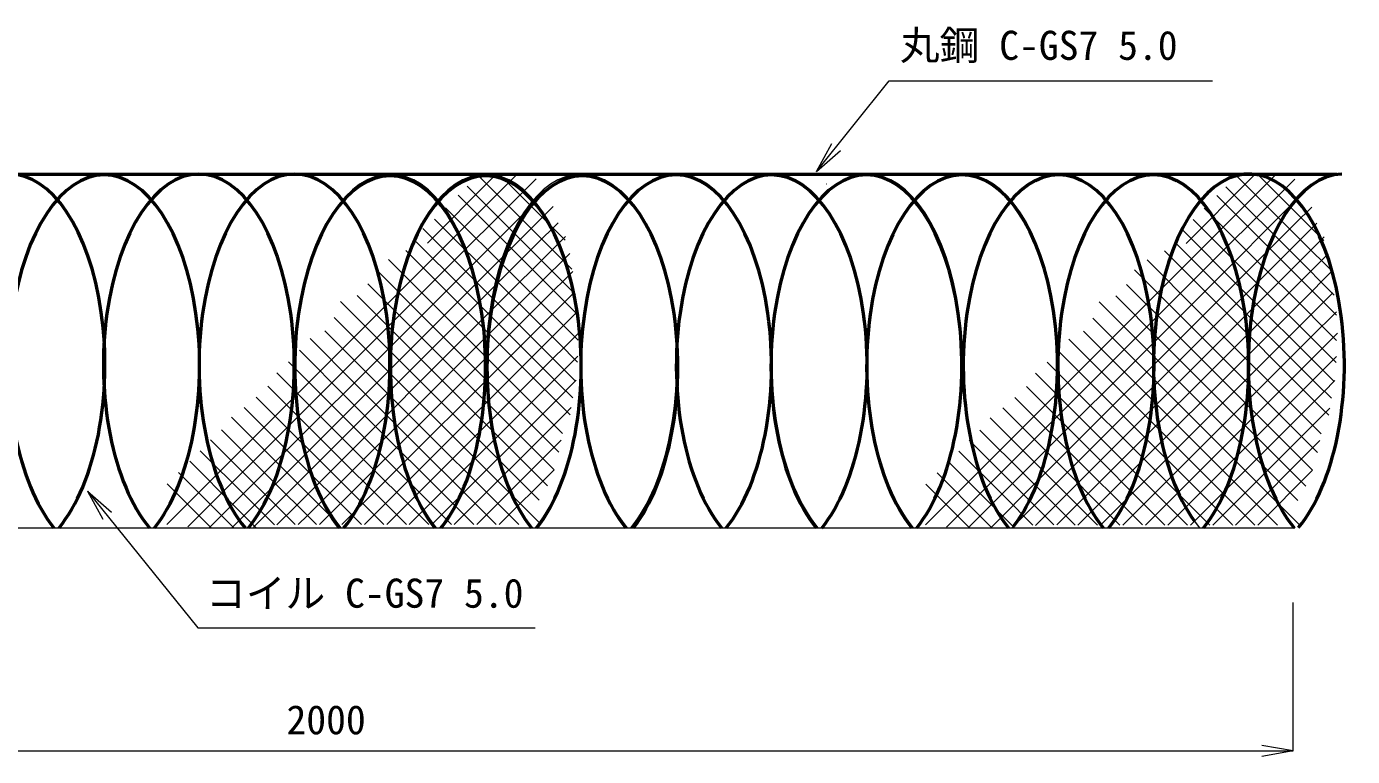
# Model space of a CAD drawing. Units: millimetres, scale not verified. Extents: x -720 to 720, y -505 to 505.
# Drawn here: x -275.2 to 141.8, y -119.7 to 109.9 of the extents above; entities that cross this region are included whole.
import ezdxf
from ezdxf.enums import TextEntityAlignment as Align

# ---------------------------------------------------------------- set-up
doc = ezdxf.new("R2010")
doc.units = ezdxf.units.MM
doc.header["$LTSCALE"] = 5
doc.layers.add('0-0', color=7, linetype='Continuous', lineweight=18)
doc.styles.add('ＭＳ ゴシック', font='')
doc.styles.get('ＭＳ ゴシック').set_extended_font_data('MS Gothic')

msp = doc.modelspace()

# ---------------------------------------------------------------- linework, layer by layer
at = {"layer": '0-0'}
for p, q in [((52.297, 92.852), (97.732, 92.852)), ((-26.75, 64.281), (-21.954, 73.056)), ((-26.75, 64.281), (-19.242, 70.886)), ((-493.693, 63.44), (136.949, 63.44)), ((-111.609, 41.466), (-133.207, 63.065)), ((-128.821, 62.087), (-127.654, 63.253)), ((-108.073, 45.002), (-126.523, 63.451)), ((-125.546, 58.812), (-121.072, 63.285)), ((126.928, 41.342), (105.33, 62.94)), ((109.716, 61.962), (110.883, 63.129)), ((130.464, 44.877), (112.014, 63.327)), ((112.991, 58.687), (117.465, 63.161)), ((-149.116, 41.791), (-128.821, 62.087)), ((-145.841, 38.516), (-125.546, 58.812)), ((-115.023, 38.052), (-136.621, 59.651)), ((-121.856, 55.122), (-114.938, 62.04)), ((-23.674, 60.261), (-23.683, 60.27)), ((89.421, 41.667), (109.716, 61.962)), ((92.696, 38.392), (112.991, 58.687)), ((123.514, 37.928), (101.916, 59.526)), ((116.681, 54.997), (123.599, 61.915)), ((-142.151, 34.826), (-121.856, 55.122)), ((-117.848, 35.227), (-139.447, 56.825)), ((-118.32, 51.586), (-111.905, 58.001)), ((96.386, 34.702), (116.681, 54.997)), ((120.689, 35.102), (99.09, 56.701)), ((120.217, 51.462), (126.632, 57.876)), ((-121.784, 31.291), (-143.383, 52.889)), ((-138.615, 31.291), (-118.32, 51.586)), ((-114.785, 48.05), (-109.592, 53.243)), ((116.753, 31.166), (95.154, 52.765)), ((99.922, 31.166), (120.217, 51.462)), ((123.752, 47.926), (128.945, 53.119)), ((-131.955, 27.755), (-150.589, 46.389)), ((-125.32, 27.755), (-146.918, 49.354)), ((-135.08, 27.755), (-114.785, 48.05)), ((-114.91, 41.29), (-108, 48.2)), ((106.582, 27.631), (87.948, 46.265)), ((113.217, 27.631), (91.619, 49.229)), ((103.457, 27.631), (123.752, 47.926)), ((123.627, 41.166), (130.537, 48.076)), ((-138.188, 27.755), (-152.646, 42.214)), ((-114.7, 34.865), (-105.689, 43.876)), ((-108.073, 45.002), (-105.798, 42.726)), ((100.35, 27.631), (85.891, 42.089)), ((123.837, 34.741), (132.848, 43.752)), ((130.464, 44.877), (132.739, 42.602)), ((-145.841, 38.516), (-231.083, -46.726)), ((-142.92, 26.456), (-155.897, 39.433)), ((-128.445, 27.755), (-114.91, 41.29)), ((-115.023, 38.052), (-102.539, 25.568)), ((-114.154, 28.777), (-104.384, 38.546)), ((-111.609, 41.466), (-103.726, 33.583)), ((92.696, 38.392), (7.454, -46.85)), ((95.617, 26.332), (82.64, 39.309)), ((110.092, 27.631), (123.627, 41.166)), ((123.514, 37.928), (135.998, 25.444)), ((124.383, 28.652), (134.153, 38.422)), ((126.928, 41.342), (134.811, 33.459)), ((-142.151, 34.826), (-223.626, -46.649)), ((-150.414, 18.593), (-165.342, 33.521)), ((-145.57, 20.82), (-161.335, 36.585)), ((-121.81, 27.755), (-114.7, 34.865)), ((-117.848, 35.227), (-101.842, 19.22)), ((96.386, 34.702), (14.911, -46.773)), ((88.123, 18.469), (73.196, 33.396)), ((92.967, 20.696), (77.202, 36.461)), ((116.727, 27.631), (123.837, 34.741)), ((120.689, 35.102), (136.695, 19.096)), ((-138.615, 31.291), (-216.559, -46.653)), ((-121.784, 31.291), (-116.712, 26.218)), ((-112.097, 24.199), (-103.439, 32.856)), ((99.922, 31.166), (21.978, -46.777)), ((116.753, 31.166), (121.825, 26.094)), ((126.44, 24.074), (135.098, 32.732)), ((-196.826, -33.99), (-135.08, 27.755)), ((-193.508, -37.308), (-128.445, 27.755)), ((-190.191, -40.625), (-121.81, 27.755)), ((-186.873, -43.943), (-115.414, 27.516)), ((-157.518, 11.555), (-171.235, 25.272)), ((-154.399, 15.507), (-167.818, 28.925)), ((-144.21, 27.746), (-144.219, 27.755)), ((-105.961, -10.503), (-142.92, 26.456)), ((-105.686, -4.746), (-138.188, 27.755)), ((-106.105, 1.906), (-131.955, 27.755)), ((-107.838, 10.274), (-125.32, 27.755)), ((-116.712, 26.218), (-101.752, 11.258)), ((-115.414, 27.516), (-114.154, 28.777)), ((-110.54, 18.684), (-102.995, 26.229)), ((41.711, -34.115), (103.457, 27.631)), ((45.029, -37.432), (110.092, 27.631)), ((48.346, -40.75), (116.727, 27.631)), ((51.664, -44.067), (123.123, 27.392)), ((81.019, 11.43), (67.302, 25.148)), ((84.138, 15.383), (70.72, 28.801)), ((94.327, 27.622), (94.318, 27.631)), ((132.576, -10.627), (95.617, 26.332)), ((132.851, -4.87), (100.35, 27.631)), ((132.432, 1.782), (106.582, 27.631)), ((130.699, 10.149), (113.217, 27.631)), ((121.825, 26.094), (136.785, 11.134)), ((123.123, 27.392), (124.383, 28.652)), ((127.997, 18.56), (135.542, 26.105)), ((-183.091, -46.795), (-112.097, 24.199)), ((-158.545, 5.511), (-176.419, 23.385)), ((-106.669, -18.08), (-147.247, 22.497)), ((55.446, -46.92), (126.44, 24.074)), ((79.992, 5.387), (62.118, 23.26)), ((131.868, -18.205), (91.29, 22.373)), ((-164.066, 3.961), (-178.424, 18.319)), ((-176.02, -46.795), (-110.54, 18.684)), ((-107.792, -24.029), (-150.414, 18.593)), ((-109.859, 12.294), (-101.832, 20.321)), ((74.471, 3.837), (60.113, 18.195)), ((62.517, -46.92), (127.997, 18.56)), ((130.745, -24.153), (88.123, 18.469)), ((128.678, 12.17), (136.705, 20.197)), ((-167.829, 0.652), (-181.371, 14.195)), ((-168.949, -46.795), (-108.691, 13.462)), ((-109.309, -29.583), (-154.4, 15.508)), ((-107.299, 7.783), (-101.531, 13.551)), ((70.708, 0.528), (57.166, 14.07)), ((69.588, -46.92), (129.846, 13.338)), ((129.228, -29.707), (84.137, 15.384)), ((131.238, 7.658), (137.006, 13.426)), ((-171.798, -2.45), (-185.966, 11.719)), ((-111.401, -34.562), (-157.518, 11.555)), ((-107.838, 10.274), (-101.909, 4.344)), ((66.739, -2.574), (52.571, 11.594)), ((127.136, -34.687), (81.019, 11.43)), ((130.699, 10.149), (136.629, 4.22)), ((-178.289, -10.101), (-192.802, 4.412)), ((-174.126, -7.192), (-189.384, 8.065)), ((-161.878, -46.795), (-108.282, 6.8)), ((-113.954, -39.08), (-158.545, 5.511)), ((-108.282, 6.8), (-107.299, 7.783)), ((-106.21, 1.801), (-101.806, 6.205)), ((60.248, -10.225), (45.735, 4.288)), ((64.411, -7.317), (49.153, 7.941)), ((76.659, -46.92), (130.255, 6.676)), ((124.583, -39.205), (79.992, 5.387)), ((130.255, 6.676), (131.238, 7.658)), ((132.327, 1.677), (136.731, 6.081)), ((-181.152, -14.308), (-196.455, 0.994)), ((-158.615, -8.561), (-167.829, 0.652)), ((-113.31, -46.795), (-164.066, 3.961)), ((-154.806, -46.795), (-106.21, 1.801)), ((-106.105, 1.906), (-102.57, -1.63)), ((57.385, -14.432), (42.082, 0.87)), ((79.922, -8.686), (70.708, 0.528)), ((125.227, -46.92), (74.471, 3.837)), ((83.731, -46.92), (132.327, 1.677)), ((132.432, 1.782), (135.967, -1.754)), ((-185.28, -17.252), (-199.284, -3.248)), ((-161.733, -12.515), (-171.798, -2.45)), ((-105.686, -4.746), (-102.296, -1.356)), ((53.257, -17.376), (39.253, -3.372)), ((76.804, -12.639), (66.739, -2.574)), ((132.851, -4.87), (136.241, -1.481)), ((-188.898, -20.705), (-202.937, -6.665)), ((-134.65, -46.668), (-174.852, -6.467)), ((-147.735, -46.795), (-105.6, -4.66)), ((-105.6, -4.66), (-103.368, -6.892)), ((49.639, -20.829), (35.6, -6.79)), ((103.887, -46.792), (63.685, -6.591)), ((90.802, -46.92), (132.937, -4.784)), ((132.937, -4.784), (135.169, -7.017)), ((-192.873, -23.801), (-206.708, -9.965)), ((-168.804, -19.586), (-178.291, -10.099)), ((-120.381, -46.795), (-158.615, -8.561)), ((-140.664, -46.795), (-106.054, -12.185)), ((-106.054, -12.185), (-103.865, -9.996)), ((-105.961, -10.503), (-104.241, -12.223)), ((45.664, -23.925), (31.829, -10.09)), ((69.733, -19.71), (60.246, -10.223)), ((118.156, -46.92), (79.922, -8.686)), ((97.873, -46.92), (132.483, -12.309)), ((132.483, -12.309), (134.672, -10.12)), ((132.576, -10.627), (134.296, -12.347)), ((-196.826, -26.919), (-210.715, -13.03)), ((-172.757, -22.703), (-181.152, -14.308)), ((-127.452, -46.795), (-161.733, -12.515)), ((41.711, -27.044), (27.822, -13.154)), ((65.78, -22.828), (57.385, -14.432)), ((111.085, -46.92), (76.804, -12.639)), ((-202.87, -34.581), (-217.332, -20.119)), ((-199.504, -31.312), (-213.897, -16.919)), ((-186.83, -22.773), (-188.898, -20.705)), ((-155.736, -46.795), (-185.28, -17.252)), ((-141.594, -46.795), (-168.804, -19.586)), ((-133.593, -46.795), (-107.01, -20.212)), ((35.667, -34.705), (21.205, -20.243)), ((39.033, -31.436), (24.64, -17.043)), ((51.707, -22.897), (49.639, -20.829)), ((82.801, -46.92), (53.257, -17.376)), ((96.943, -46.92), (69.733, -19.71)), ((104.944, -46.92), (131.527, -20.336)), ((-206.139, -37.947), (-220.532, -23.554)), ((-169.879, -46.795), (-192.873, -23.801)), ((-162.822, -46.781), (-186.83, -22.773)), ((-148.665, -46.795), (-172.757, -22.703)), ((32.398, -38.071), (18.005, -23.678)), ((68.659, -46.92), (45.664, -23.925)), ((75.715, -46.905), (51.707, -22.897)), ((89.872, -46.92), (65.78, -22.828)), ((-209.457, -41.264), (-223.85, -26.871)), ((-176.95, -46.795), (-196.827, -26.918)), ((29.08, -41.388), (14.687, -26.995)), ((61.587, -46.92), (41.71, -27.043)), ((-212.992, -44.8), (-227.385, -30.407)), ((-184.021, -46.795), (-199.504, -31.312)), ((-126.522, -46.795), (-109.309, -29.583)), ((-123.877, -37.046), (-117.271, -30.44)), ((25.545, -44.924), (11.152, -30.531)), ((54.516, -46.92), (39.033, -31.436)), ((112.015, -46.92), (129.228, -29.707)), ((-256.018, -36.276), (-248.48, -42.847)), ((-256.018, -36.276), (-251.183, -45.029)), ((-217.078, -47.785), (-230.921, -33.942)), ((-196.826, -33.99), (-209.459, -46.624)), ((-190.691, -46.76), (-202.87, -34.581)), ((-193.508, -37.308), (-202.836, -46.636)), ((-139.077, -36.919), (-138.949, -37.046)), ((21.459, -47.909), (7.616, -34.067)), ((41.711, -34.115), (29.078, -46.748)), ((47.846, -46.884), (35.667, -34.705)), ((45.029, -37.432), (35.701, -46.76)), ((-203.897, -46.824), (-209.457, -41.264)), ((-197.232, -46.854), (-206.139, -37.947)), ((-190.191, -40.625), (-196.46, -46.895)), ((34.64, -46.949), (29.08, -41.388)), ((41.305, -46.978), (32.398, -38.071)), ((48.346, -40.75), (42.077, -47.019)), ((-212.992, -44.8), (-210.036, -47.755)), ((-186.873, -43.943), (-189.713, -46.783)), ((25.545, -44.924), (28.501, -47.88)), ((51.664, -44.067), (48.824, -46.907)), ((-475.598, -47.796), (123.656, -47.796)), ((-223.626, -46.649), (-224.434, -47.457)), ((-216.559, -46.653), (-217.64, -47.734)), ((-209.459, -46.624), (-210.501, -47.666)), ((-203.897, -46.824), (-202.929, -47.792)), ((-202.836, -46.636), (-203.799, -47.599)), ((-134.65, -46.668), (-134.523, -46.795)), ((14.911, -46.773), (14.103, -47.581)), ((21.978, -46.777), (20.897, -47.858)), ((29.078, -46.748), (28.036, -47.79)), ((34.64, -46.949), (35.488, -47.796)), ((35.701, -46.76), (34.738, -47.723)), ((103.887, -46.792), (104.014, -46.92)), ((-120.005, -79.298), (-115.211, -79.298))]:
    msp.add_line(p, q, dxfattribs=at)
at = {"layer": '0-0', "lineweight": 50}
msp.add_line((-492.053, 63.44), (136.949, 63.44), dxfattribs=at)
at = {"layer": '0-0', "color": 4, "lineweight": 9}
for p, q in [((123.072, -117.997), (123.072, -71.33)), ((123.072, -117.997), (113.223, -116.26)), ((-478.696, -117.997), (123.072, -117.997)), ((123.072, -117.997), (113.223, -119.733))]:
    msp.add_line(p, q, dxfattribs=at)
at = {"layer": '0-0'}
for points in [[(-26.75, 64.281), (-3.893, 92.852), (52.297, 92.852)], [(-256.018, -36.276), (-221.28, -79.298), (-120.005, -79.298)]]:
    msp.add_lwpolyline(points, dxfattribs=at)
for centre, start_param, end_param in [((-280.514, 3.491), 3.6872421, 8.8791285), ((-250.752, 3.16), 3.6977709, 8.8685997), ((-220.753, 3.465), 3.6880911, 8.8782795), ((-190.753, 3.465), 3.6880911, 8.8782795), ((-160.753, 3.465), 3.6880911, 8.8782795), ((-130.753, 3.465), 3.6880911, 8.8782795), ((-100.753, 3.465), 3.6880911, 8.8782795), ((-70.753, 3.465), 3.6880911, 8.8782795), ((-40.753, 3.465), 3.6880911, 8.8782795), ((-10.753, 3.465), 3.6880911, 8.8782795), ((19.247, 3.465), 3.6880911, 8.8782795), ((49.247, 3.465), 3.6880911, 8.8782795), ((79.247, 3.465), 3.6880911, 8.8782795), ((109.247, 3.465), 3.6880911, 8.8782795), ((139.247, 3.465), 0.0265614, 2.5950942)]:
    msp.add_ellipse(centre, major_axis=(0, 60), ratio=0.5, start_param=start_param, end_param=end_param, dxfattribs=at)
at = {"layer": '0-0', "lineweight": 50}
for centre, start_param, end_param in [((-280.517, 3.507), 3.6867321, 8.8988751), ((-250.75, 3.2), 3.6973471, 8.8688738), ((-220.982, 3.507), 3.6867321, 8.8796385), ((-190.908, 3.507), 3.6867321, 8.8796385), ((-160.834, 2.893), 3.7061497, 8.8602209), ((-130.76, 2.893), 3.7061497, 8.8602209), ((-100.379, 2.893), 3.7061497, 8.8602209), ((-70.919, 3.2), 3.6951241, 8.8698537), ((-40.845, 3.2), 3.6930191, 8.8698537), ((-11.078, 3.2), 3.6965169, 8.8698537), ((18.996, 3.2), 3.7157075, 8.8698537), ((49.377, 3.2), 3.6965169, 8.8698537), ((79.145, 3.2), 3.6965169, 8.8698537), ((109.219, 3.507), 3.6885417, 8.8150445), ((138.986, 3.507), 0.017858, 2.5964532)]:
    msp.add_ellipse(centre, major_axis=(0, 60), ratio=0.5, start_param=start_param, end_param=end_param, dxfattribs=at)

# ---------------------------------------------------------------- texts
at = {"layer": '0-0', "color": 4, "style": 'ＭＳ ゴシック'}
for s, p in [('丸鋼 C-GS7 5.0', (-0.56, 96.662)), ('コイル C-GS7 5.0', (-218.746, -75.684)), ('2000', (-193.437, -115.497))]:
    msp.add_text(s, height=9.164, dxfattribs=at).set_placement(p, align=Align.BOTTOM_LEFT)

doc.saveas('drawing.dxf')
